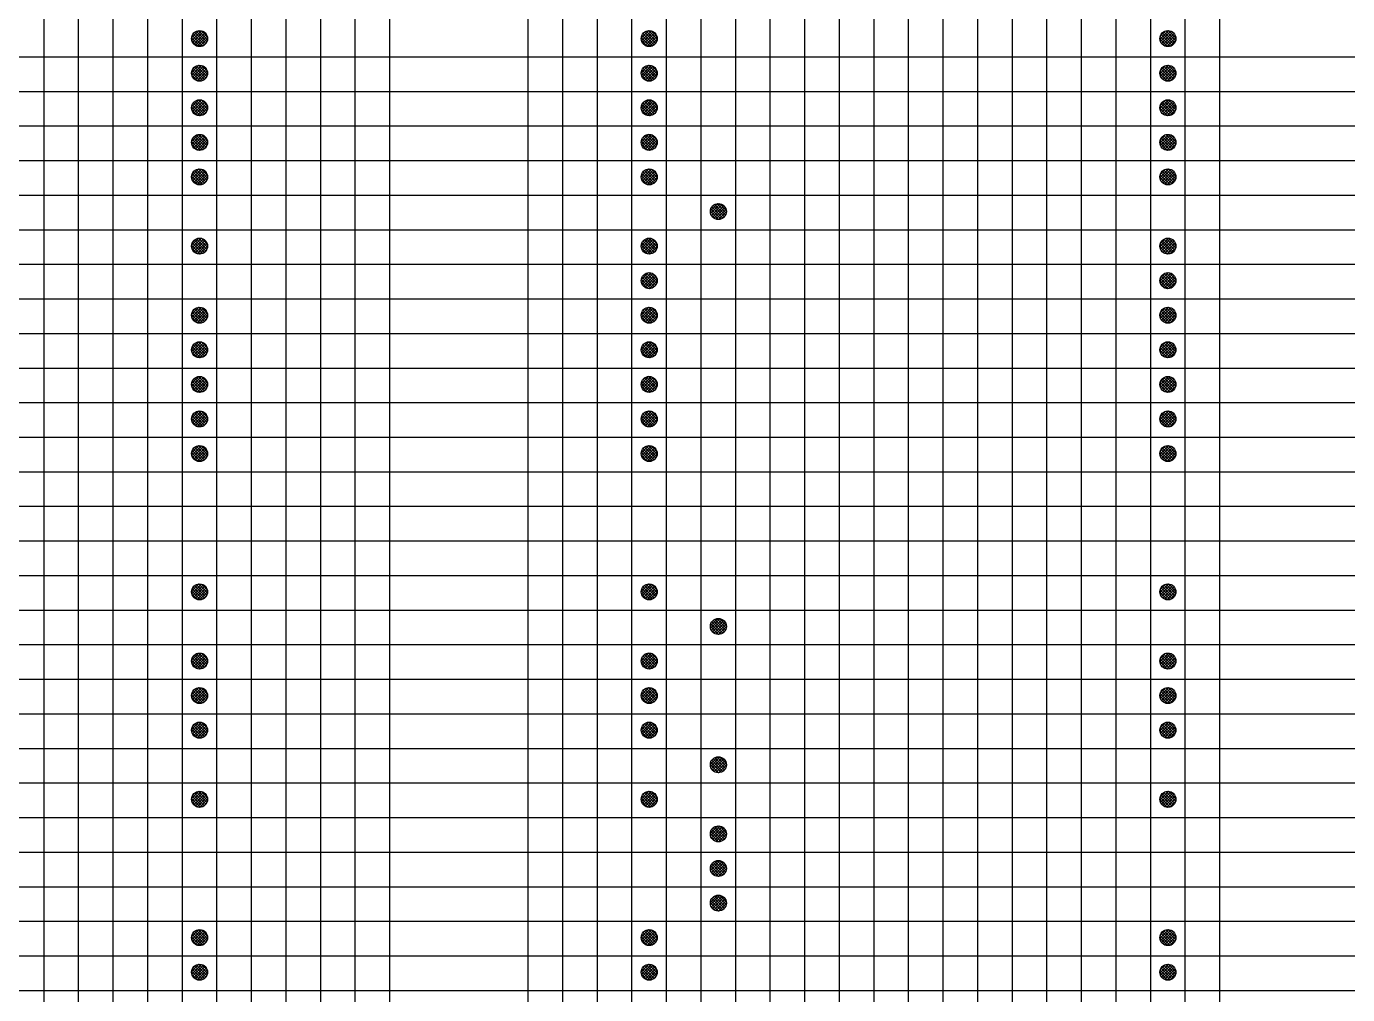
# Model space of a CAD drawing. Extents: x 290399 to 378179, y 5840 to 69216.
# Drawn here: x 312344 to 334119, y 21731 to 37691 of the extents above; entities that cross this region are included whole.
import ezdxf

# ---------------------------------------------------------------- set-up
doc = ezdxf.new("R2010")
doc.units = 0
doc.layers.get('0').update_dxf_attribs({"color": 4, "linetype": 'CONTINUOUS'})

msp = doc.modelspace()

# ---------------------------------------------------------------- linework, layer by layer
at = {"color": 2}
for p, q in [((318329, 66645), (318329, 5840)), ((320609, 66645), (320609, 5840)), ((332009, 66645), (332009, 5840)), ((315066, 37503), (315186, 37622)), ((315212, 37359), (315067, 37505)), ((315069, 37460), (315229, 37619)), ((315162, 37363), (315071, 37454)), ((315249, 37368), (315076, 37541)), ((315082, 37427), (315262, 37606)), ((315278, 37385), (315093, 37570)), ((315102, 37400), (315289, 37587)), ((315302, 37408), (315116, 37594)), ((315127, 37379), (315310, 37562)), ((315319, 37436), (315144, 37611)), ((315158, 37364), (315324, 37530)), ((315329, 37472), (315180, 37621)), ((315198, 37358), (315330, 37491)), ((315327, 37521), (315228, 37619)), ((322476, 37495), (322603, 37623)), ((322629, 37360), (322477, 37511)), ((322581, 37361), (322478, 37464)), ((322481, 37454), (322644, 37618)), ((322664, 37370), (322488, 37546)), ((322495, 37422), (322676, 37604)), ((322498, 37563), (322535, 37601)), ((322692, 37388), (322506, 37574)), ((322515, 37396), (322702, 37583)), ((322715, 37412), (322530, 37597)), ((322541, 37376), (322722, 37557)), ((322731, 37441), (322559, 37613)), ((322573, 37363), (322736, 37525)), ((322740, 37479), (322596, 37622)), ((322615, 37358), (322740, 37483)), ((322734, 37530), (322648, 37616)), ((331026, 37477), (331171, 37622)), ((331153, 37358), (331026, 37485)), ((331031, 37528), (331120, 37617)), ((331194, 37363), (331031, 37526)), ((331036, 37440), (331208, 37613)), ((331226, 37377), (331045, 37558)), ((331052, 37411), (331238, 37596)), ((331252, 37397), (331065, 37584)), ((331075, 37387), (331261, 37574)), ((331272, 37423), (331091, 37604)), ((331103, 37370), (331279, 37545)), ((331286, 37455), (331123, 37618)), ((331139, 37359), (331289, 37509)), ((331290, 37497), (331165, 37622)), ((331187, 37361), (331287, 37462)), ((331265, 37569), (331236, 37597)), ((315259, 37373), (315316, 37430)), ((322687, 37384), (322714, 37411)), ((331085, 37380), (331048, 37417)), ((315066, 36933), (315186, 37052)), ((315069, 36890), (315229, 37049)), ((315082, 36857), (315262, 37036)), ((315302, 36838), (315116, 37024)), ((315319, 36866), (315144, 37041)), ((315329, 36902), (315180, 37051)), ((315327, 36951), (315228, 37049)), ((322476, 36925), (322603, 37053)), ((322481, 36884), (322644, 37048)), ((322495, 36852), (322676, 37034)), ((322498, 36993), (322535, 37031)), ((322715, 36842), (322530, 37027)), ((322731, 36871), (322559, 37043)), ((322740, 36909), (322596, 37052)), ((322734, 36960), (322648, 37046)), ((331026, 36907), (331171, 37052)), ((331031, 36958), (331120, 37047)), ((331036, 36870), (331208, 37043)), ((331052, 36841), (331238, 37026)), ((331272, 36853), (331091, 37034)), ((331286, 36885), (331123, 37048)), ((331290, 36927), (331165, 37052)), ((331265, 36999), (331236, 37027)), ((315212, 36789), (315067, 36935)), ((315162, 36793), (315071, 36884)), ((315249, 36798), (315076, 36971)), ((315278, 36815), (315093, 37000)), ((315102, 36830), (315289, 37017)), ((315127, 36809), (315310, 36992)), ((315158, 36794), (315324, 36960)), ((315198, 36788), (315330, 36921)), ((315259, 36803), (315316, 36860)), ((322629, 36790), (322477, 36941)), ((322581, 36791), (322478, 36894)), ((322664, 36800), (322488, 36976)), ((322692, 36818), (322506, 37004)), ((322515, 36826), (322702, 37013)), ((322541, 36806), (322722, 36987)), ((322573, 36793), (322736, 36955)), ((322615, 36788), (322740, 36913)), ((322687, 36814), (322714, 36841)), ((331153, 36788), (331026, 36915)), ((331194, 36793), (331031, 36956)), ((331226, 36807), (331045, 36988)), ((331085, 36810), (331048, 36847)), ((331252, 36827), (331065, 37014)), ((331075, 36817), (331261, 37004)), ((331103, 36800), (331279, 36975)), ((331139, 36789), (331289, 36939)), ((331187, 36791), (331287, 36892)), ((315066, 36363), (315186, 36482)), ((315212, 36219), (315067, 36365)), ((315069, 36320), (315229, 36479)), ((315249, 36228), (315076, 36401)), ((315082, 36287), (315262, 36466)), ((315278, 36245), (315093, 36430)), ((315102, 36260), (315289, 36447)), ((315302, 36268), (315116, 36454)), ((315127, 36239), (315310, 36422)), ((315319, 36296), (315144, 36471)), ((315158, 36224), (315324, 36390)), ((315329, 36332), (315180, 36481)), ((315327, 36381), (315228, 36479)), ((322476, 36355), (322603, 36483)), ((322629, 36220), (322477, 36371)), ((322481, 36314), (322644, 36478)), ((322664, 36230), (322488, 36406)), ((322495, 36282), (322676, 36464)), ((322498, 36423), (322535, 36461)), ((322692, 36248), (322506, 36434)), ((322515, 36256), (322702, 36443)), ((322715, 36272), (322530, 36457)), ((322541, 36236), (322722, 36417)), ((322731, 36301), (322559, 36473)), ((322573, 36223), (322736, 36385)), ((322740, 36339), (322596, 36482)), ((322734, 36390), (322648, 36476)), ((331026, 36337), (331171, 36482)), ((331031, 36388), (331120, 36477)), ((331194, 36223), (331031, 36386)), ((331036, 36300), (331208, 36473)), ((331226, 36237), (331045, 36418)), ((331052, 36271), (331238, 36456)), ((331252, 36257), (331065, 36444)), ((331075, 36247), (331261, 36434)), ((331272, 36283), (331091, 36464)), ((331103, 36230), (331279, 36405)), ((331286, 36315), (331123, 36478)), ((331139, 36219), (331289, 36369)), ((331290, 36357), (331165, 36482)), ((331265, 36429), (331236, 36457)), ((315162, 36223), (315071, 36314)), ((315198, 36218), (315330, 36351)), ((315259, 36233), (315316, 36290)), ((322581, 36221), (322478, 36324)), ((322615, 36218), (322740, 36343)), ((322687, 36244), (322714, 36271)), ((331153, 36218), (331026, 36345)), ((331085, 36240), (331048, 36277)), ((331187, 36221), (331287, 36322)), ((315066, 35793), (315186, 35912)), ((315212, 35649), (315067, 35795)), ((315069, 35750), (315229, 35909)), ((315162, 35653), (315071, 35744)), ((315249, 35658), (315076, 35831)), ((315082, 35717), (315262, 35896)), ((315278, 35675), (315093, 35860)), ((315102, 35690), (315289, 35877)), ((315302, 35698), (315116, 35884)), ((315127, 35669), (315310, 35852)), ((315319, 35726), (315144, 35901)), ((315158, 35654), (315324, 35820)), ((315329, 35762), (315180, 35911)), ((315198, 35648), (315330, 35781)), ((315327, 35811), (315228, 35909)), ((315259, 35663), (315316, 35720)), ((322476, 35785), (322603, 35913)), ((322629, 35650), (322477, 35801)), ((322581, 35651), (322478, 35754)), ((322481, 35744), (322644, 35908)), ((322664, 35660), (322488, 35836)), ((322495, 35712), (322676, 35894)), ((322498, 35853), (322535, 35891)), ((322692, 35678), (322506, 35864)), ((322515, 35686), (322702, 35873)), ((322715, 35702), (322530, 35887)), ((322541, 35666), (322722, 35847)), ((322731, 35731), (322559, 35903)), ((322573, 35653), (322736, 35815)), ((322740, 35769), (322596, 35912)), ((322615, 35648), (322740, 35773)), ((322734, 35820), (322648, 35906)), ((331026, 35767), (331171, 35912)), ((331153, 35648), (331026, 35775)), ((331031, 35818), (331120, 35907)), ((331194, 35653), (331031, 35816)), ((331036, 35730), (331208, 35903)), ((331226, 35667), (331045, 35848)), ((331052, 35701), (331238, 35886)), ((331252, 35687), (331065, 35874)), ((331075, 35677), (331261, 35864)), ((331272, 35713), (331091, 35894)), ((331103, 35660), (331279, 35835)), ((331286, 35745), (331123, 35908)), ((331139, 35649), (331289, 35799)), ((331290, 35787), (331165, 35912)), ((331187, 35651), (331287, 35752)), ((331265, 35859), (331236, 35887)), ((322687, 35674), (322714, 35701)), ((331085, 35670), (331048, 35707)), ((315066, 35223), (315186, 35342)), ((315069, 35180), (315229, 35339)), ((315082, 35147), (315262, 35326)), ((315278, 35105), (315093, 35290)), ((315102, 35120), (315289, 35307)), ((315302, 35128), (315116, 35314)), ((315127, 35099), (315310, 35282)), ((315319, 35156), (315144, 35331)), ((315329, 35192), (315180, 35341)), ((315327, 35241), (315228, 35339)), ((322476, 35215), (322603, 35343)), ((322481, 35174), (322644, 35338)), ((322495, 35142), (322676, 35324)), ((322498, 35283), (322535, 35321)), ((322692, 35108), (322506, 35294)), ((322515, 35116), (322702, 35303)), ((322715, 35132), (322530, 35317)), ((322541, 35096), (322722, 35277)), ((322731, 35161), (322559, 35333)), ((322740, 35199), (322596, 35342)), ((322734, 35250), (322648, 35336)), ((331026, 35197), (331171, 35342)), ((331031, 35248), (331120, 35337)), ((331036, 35160), (331208, 35333)), ((331226, 35097), (331045, 35278)), ((331052, 35131), (331238, 35316)), ((331252, 35117), (331065, 35304)), ((331075, 35107), (331261, 35294)), ((331272, 35143), (331091, 35324)), ((331286, 35175), (331123, 35338)), ((331290, 35217), (331165, 35342)), ((331265, 35289), (331236, 35317)), ((315212, 35079), (315067, 35225)), ((315162, 35083), (315071, 35174)), ((315249, 35088), (315076, 35261)), ((315158, 35084), (315324, 35250)), ((315198, 35078), (315330, 35211)), ((315259, 35093), (315316, 35150)), ((322629, 35080), (322477, 35231)), ((322581, 35081), (322478, 35184)), ((322664, 35090), (322488, 35266)), ((322573, 35083), (322736, 35245)), ((322615, 35078), (322740, 35203)), ((322687, 35104), (322714, 35131)), ((331153, 35078), (331026, 35205)), ((331194, 35083), (331031, 35246)), ((331085, 35100), (331048, 35137)), ((331103, 35090), (331279, 35265)), ((331139, 35079), (331289, 35229)), ((331187, 35081), (331287, 35182)), ((323616, 34651), (323737, 34772)), ((323753, 34508), (323616, 34645)), ((323620, 34608), (323780, 34769)), ((323792, 34515), (323623, 34684)), ((323633, 34576), (323813, 34756)), ((323822, 34531), (323639, 34715)), ((323652, 34549), (323839, 34736)), ((323847, 34552), (323660, 34739)), ((323678, 34528), (323860, 34711)), ((323866, 34580), (323687, 34758)), ((323709, 34514), (323875, 34679)), ((323878, 34614), (323721, 34770)), ((323749, 34508), (323880, 34639)), ((323879, 34658), (323766, 34771)), ((323697, 34518), (323626, 34589)), ((323812, 34524), (323864, 34576)), ((315066, 34083), (315186, 34202)), ((315069, 34040), (315229, 34199)), ((315319, 34016), (315144, 34191)), ((315329, 34052), (315180, 34201)), ((315327, 34101), (315228, 34199)), ((322476, 34075), (322603, 34203)), ((322481, 34034), (322644, 34198)), ((322731, 34021), (322559, 34193)), ((322740, 34059), (322596, 34202)), ((322734, 34110), (322648, 34196)), ((331026, 34057), (331171, 34202)), ((331031, 34108), (331120, 34197)), ((331036, 34020), (331208, 34193)), ((331286, 34035), (331123, 34198)), ((331290, 34077), (331165, 34202)), ((315212, 33939), (315067, 34085)), ((315162, 33943), (315071, 34034)), ((315249, 33948), (315076, 34121)), ((315082, 34007), (315262, 34186)), ((315278, 33965), (315093, 34150)), ((315102, 33980), (315289, 34167)), ((315302, 33988), (315116, 34174)), ((315127, 33959), (315310, 34142)), ((315158, 33944), (315324, 34110)), ((315198, 33938), (315330, 34071)), ((315259, 33953), (315316, 34010)), ((322629, 33940), (322477, 34091)), ((322581, 33941), (322478, 34044)), ((322664, 33950), (322488, 34126)), ((322495, 34002), (322676, 34184)), ((322498, 34143), (322535, 34181)), ((322692, 33968), (322506, 34154)), ((322515, 33976), (322702, 34163)), ((322715, 33992), (322530, 34177)), ((322541, 33956), (322722, 34137)), ((322573, 33943), (322736, 34105)), ((322615, 33938), (322740, 34063)), ((322687, 33964), (322714, 33991)), ((331153, 33938), (331026, 34065)), ((331194, 33943), (331031, 34106)), ((331226, 33957), (331045, 34138)), ((331085, 33960), (331048, 33997)), ((331052, 33991), (331238, 34176)), ((331252, 33977), (331065, 34164)), ((331075, 33967), (331261, 34154)), ((331272, 34003), (331091, 34184)), ((331103, 33950), (331279, 34125)), ((331139, 33939), (331289, 34089)), ((331187, 33941), (331287, 34042)), ((331265, 34149), (331236, 34177)), ((322476, 33511), (322597, 33632)), ((322480, 33468), (322640, 33629)), ((322668, 33382), (322490, 33560)), ((322493, 33436), (322673, 33616)), ((322695, 33401), (322508, 33587)), ((322512, 33409), (322699, 33596)), ((322717, 33425), (322533, 33609)), ((322538, 33388), (322720, 33571)), ((322733, 33455), (322563, 33625)), ((322569, 33374), (322735, 33539)), ((322740, 33494), (322602, 33633)), ((322731, 33549), (322657, 33623)), ((331026, 33492), (331166, 33632)), ((331198, 33374), (331032, 33540)), ((331034, 33454), (331204, 33624)), ((331034, 33546), (331112, 33624)), ((331230, 33389), (331047, 33572)), ((331050, 33424), (331234, 33608)), ((331255, 33410), (331068, 33597)), ((331072, 33400), (331259, 33586)), ((331274, 33437), (331094, 33616)), ((331100, 33382), (331277, 33559)), ((331287, 33470), (331128, 33629)), ((331290, 33513), (331171, 33632)), ((322588, 33369), (322477, 33480)), ((322633, 33370), (322478, 33526)), ((322609, 33368), (322740, 33499)), ((331158, 33368), (331026, 33501)), ((331098, 33382), (331040, 33440)), ((331134, 33370), (331288, 33524)), ((331180, 33370), (331289, 33478)), ((315066, 32943), (315186, 33062)), ((315212, 32799), (315067, 32945)), ((315069, 32900), (315229, 33059)), ((315162, 32803), (315071, 32894)), ((315249, 32808), (315076, 32981)), ((315082, 32867), (315262, 33046)), ((315278, 32825), (315093, 33010)), ((315102, 32840), (315289, 33027)), ((315302, 32848), (315116, 33034)), ((315127, 32819), (315310, 33002)), ((315319, 32876), (315144, 33051)), ((315158, 32804), (315324, 32970)), ((315329, 32912), (315180, 33061)), ((315198, 32798), (315330, 32931)), ((315327, 32961), (315228, 33059)), ((322476, 32935), (322603, 33063)), ((322629, 32800), (322477, 32951)), ((322581, 32801), (322478, 32904)), ((322481, 32894), (322644, 33058)), ((322664, 32810), (322488, 32986)), ((322495, 32862), (322676, 33044)), ((322498, 33003), (322535, 33041)), ((322692, 32828), (322506, 33014)), ((322515, 32836), (322702, 33023)), ((322715, 32852), (322530, 33037)), ((322541, 32816), (322722, 32997)), ((322731, 32881), (322559, 33053)), ((322573, 32803), (322736, 32965)), ((322740, 32919), (322596, 33062)), ((322615, 32798), (322740, 32923)), ((322734, 32970), (322648, 33056)), ((331026, 32917), (331171, 33062)), ((331153, 32798), (331026, 32925)), ((331031, 32968), (331120, 33057)), ((331194, 32803), (331031, 32966)), ((331036, 32880), (331208, 33053)), ((331226, 32817), (331045, 32998)), ((331052, 32851), (331238, 33036)), ((331252, 32837), (331065, 33024)), ((331075, 32827), (331261, 33014)), ((331272, 32863), (331091, 33044)), ((331103, 32810), (331279, 32985)), ((331286, 32895), (331123, 33058)), ((331139, 32799), (331289, 32949)), ((331290, 32937), (331165, 33062)), ((331187, 32801), (331287, 32902)), ((331265, 33009), (331236, 33037)), ((315259, 32813), (315316, 32870)), ((322687, 32824), (322714, 32851)), ((331085, 32820), (331048, 32857)), ((315066, 32373), (315186, 32492)), ((315069, 32330), (315229, 32489)), ((315082, 32297), (315262, 32476)), ((315102, 32270), (315289, 32457)), ((315302, 32278), (315116, 32464)), ((315319, 32306), (315144, 32481)), ((315329, 32342), (315180, 32491)), ((315327, 32391), (315228, 32489)), ((322476, 32365), (322603, 32493)), ((322481, 32324), (322644, 32488)), ((322495, 32292), (322676, 32474)), ((322498, 32433), (322535, 32471)), ((322515, 32266), (322702, 32453)), ((322715, 32282), (322530, 32467)), ((322731, 32311), (322559, 32483)), ((322740, 32349), (322596, 32492)), ((322734, 32400), (322648, 32486)), ((331026, 32347), (331171, 32492)), ((331031, 32398), (331120, 32487)), ((331036, 32310), (331208, 32483)), ((331052, 32281), (331238, 32466)), ((331252, 32267), (331065, 32454)), ((331272, 32293), (331091, 32474)), ((331286, 32325), (331123, 32488)), ((331290, 32367), (331165, 32492)), ((331265, 32439), (331236, 32467)), ((315212, 32229), (315067, 32375)), ((315162, 32233), (315071, 32324)), ((315249, 32238), (315076, 32411)), ((315278, 32255), (315093, 32440)), ((315127, 32249), (315310, 32432)), ((315158, 32234), (315324, 32400)), ((315198, 32228), (315330, 32361)), ((315259, 32243), (315316, 32300)), ((322629, 32230), (322477, 32381)), ((322581, 32231), (322478, 32334)), ((322664, 32240), (322488, 32416)), ((322692, 32258), (322506, 32444)), ((322541, 32246), (322722, 32427)), ((322573, 32233), (322736, 32395)), ((322615, 32228), (322740, 32353)), ((322687, 32254), (322714, 32281)), ((331153, 32228), (331026, 32355)), ((331194, 32233), (331031, 32396)), ((331226, 32247), (331045, 32428)), ((331085, 32250), (331048, 32287)), ((331075, 32257), (331261, 32444)), ((331103, 32240), (331279, 32415)), ((331139, 32229), (331289, 32379)), ((331187, 32231), (331287, 32332)), ((315066, 31803), (315186, 31922)), ((315212, 31659), (315067, 31805)), ((315069, 31760), (315229, 31919)), ((315249, 31668), (315076, 31841)), ((315082, 31727), (315262, 31906)), ((315278, 31685), (315093, 31870)), ((315102, 31700), (315289, 31887)), ((315302, 31708), (315116, 31894)), ((315127, 31679), (315310, 31862)), ((315319, 31736), (315144, 31911)), ((315158, 31664), (315324, 31830)), ((315329, 31772), (315180, 31921)), ((315327, 31821), (315228, 31919)), ((322476, 31795), (322603, 31923)), ((322629, 31660), (322477, 31811)), ((322481, 31754), (322644, 31918)), ((322664, 31670), (322488, 31846)), ((322495, 31722), (322676, 31904)), ((322498, 31863), (322535, 31901)), ((322692, 31688), (322506, 31874)), ((322515, 31696), (322702, 31883)), ((322715, 31712), (322530, 31897)), ((322541, 31676), (322722, 31857)), ((322731, 31741), (322559, 31913)), ((322573, 31663), (322736, 31825)), ((322740, 31779), (322596, 31922)), ((322734, 31830), (322648, 31916)), ((331026, 31777), (331171, 31922)), ((331031, 31828), (331120, 31917)), ((331194, 31663), (331031, 31826)), ((331036, 31740), (331208, 31913)), ((331226, 31677), (331045, 31858)), ((331052, 31711), (331238, 31896)), ((331252, 31697), (331065, 31884)), ((331075, 31687), (331261, 31874)), ((331272, 31723), (331091, 31904)), ((331103, 31670), (331279, 31845)), ((331286, 31755), (331123, 31918)), ((331139, 31659), (331289, 31809)), ((331290, 31797), (331165, 31922)), ((331265, 31869), (331236, 31897)), ((315162, 31663), (315071, 31754)), ((315198, 31658), (315330, 31791)), ((315259, 31673), (315316, 31730)), ((322581, 31661), (322478, 31764)), ((322615, 31658), (322740, 31783)), ((322687, 31684), (322714, 31711)), ((331153, 31658), (331026, 31785)), ((331085, 31680), (331048, 31717)), ((331187, 31661), (331287, 31762)), ((315066, 31233), (315186, 31352)), ((315212, 31089), (315067, 31235)), ((315069, 31190), (315229, 31349)), ((315162, 31093), (315071, 31184)), ((315249, 31098), (315076, 31271)), ((315082, 31157), (315262, 31336)), ((315278, 31115), (315093, 31300)), ((315102, 31130), (315289, 31317)), ((315302, 31138), (315116, 31324)), ((315127, 31109), (315310, 31292)), ((315319, 31166), (315144, 31341)), ((315158, 31094), (315324, 31260)), ((315329, 31202), (315180, 31351)), ((315198, 31088), (315330, 31221)), ((315327, 31251), (315228, 31349)), ((315259, 31103), (315316, 31160)), ((322476, 31225), (322603, 31353)), ((322629, 31090), (322477, 31241)), ((322581, 31091), (322478, 31194)), ((322481, 31184), (322644, 31348)), ((322664, 31100), (322488, 31276)), ((322495, 31152), (322676, 31334)), ((322498, 31293), (322535, 31331)), ((322692, 31118), (322506, 31304)), ((322515, 31126), (322702, 31313)), ((322715, 31142), (322530, 31327)), ((322541, 31106), (322722, 31287)), ((322731, 31171), (322559, 31343)), ((322573, 31093), (322736, 31255)), ((322740, 31209), (322596, 31352)), ((322615, 31088), (322740, 31213)), ((322734, 31260), (322648, 31346)), ((322687, 31114), (322714, 31141)), ((331026, 31207), (331171, 31352)), ((331153, 31088), (331026, 31215)), ((331031, 31258), (331120, 31347)), ((331194, 31093), (331031, 31256)), ((331036, 31170), (331208, 31343)), ((331226, 31107), (331045, 31288)), ((331085, 31110), (331048, 31147)), ((331052, 31141), (331238, 31326)), ((331252, 31127), (331065, 31314)), ((331075, 31117), (331261, 31304)), ((331272, 31153), (331091, 31334)), ((331103, 31100), (331279, 31275)), ((331286, 31185), (331123, 31348)), ((331139, 31089), (331289, 31239)), ((331290, 31227), (331165, 31352)), ((331187, 31091), (331287, 31192)), ((331265, 31299), (331236, 31327)), ((315066, 30663), (315186, 30782)), ((315069, 30620), (315229, 30779)), ((315082, 30587), (315262, 30766)), ((315278, 30545), (315093, 30730)), ((315102, 30560), (315289, 30747)), ((315302, 30568), (315116, 30754)), ((315127, 30539), (315310, 30722)), ((315319, 30596), (315144, 30771)), ((315329, 30632), (315180, 30781)), ((315327, 30681), (315228, 30779)), ((322476, 30655), (322603, 30783)), ((322481, 30614), (322644, 30778)), ((322664, 30530), (322488, 30706)), ((322495, 30582), (322676, 30764)), ((322498, 30723), (322535, 30761)), ((322692, 30548), (322506, 30734)), ((322515, 30556), (322702, 30743)), ((322715, 30572), (322530, 30757)), ((322541, 30536), (322722, 30717)), ((322731, 30601), (322559, 30773)), ((322740, 30639), (322596, 30782)), ((322734, 30690), (322648, 30776)), ((331026, 30637), (331171, 30782)), ((331031, 30688), (331120, 30777)), ((331036, 30600), (331208, 30773)), ((331226, 30537), (331045, 30718)), ((331052, 30571), (331238, 30756)), ((331252, 30557), (331065, 30744)), ((331075, 30547), (331261, 30734)), ((331272, 30583), (331091, 30764)), ((331103, 30530), (331279, 30705)), ((331286, 30615), (331123, 30778)), ((331290, 30657), (331165, 30782)), ((331265, 30729), (331236, 30757)), ((315212, 30519), (315067, 30665)), ((315162, 30523), (315071, 30614)), ((315249, 30528), (315076, 30701)), ((315158, 30524), (315324, 30690)), ((315198, 30518), (315330, 30651)), ((315259, 30533), (315316, 30590)), ((322629, 30520), (322477, 30671)), ((322581, 30521), (322478, 30624)), ((322573, 30523), (322736, 30685)), ((322615, 30518), (322740, 30643)), ((322687, 30544), (322714, 30571)), ((331153, 30518), (331026, 30645)), ((331194, 30523), (331031, 30686)), ((331085, 30540), (331048, 30577)), ((331139, 30519), (331289, 30669)), ((331187, 30521), (331287, 30622)), ((315066, 28383), (315186, 28502)), ((315212, 28239), (315067, 28385)), ((315069, 28340), (315229, 28499)), ((315162, 28243), (315071, 28334)), ((315249, 28248), (315076, 28421)), ((315082, 28307), (315262, 28486)), ((315278, 28265), (315093, 28450)), ((315102, 28280), (315289, 28467)), ((315302, 28288), (315116, 28474)), ((315127, 28259), (315310, 28442)), ((315319, 28316), (315144, 28491)), ((315158, 28244), (315324, 28410)), ((315329, 28352), (315180, 28501)), ((315198, 28238), (315330, 28371)), ((315327, 28401), (315228, 28499)), ((315259, 28253), (315316, 28310)), ((322476, 28375), (322603, 28503)), ((322629, 28240), (322477, 28391)), ((322581, 28241), (322478, 28344)), ((322481, 28334), (322644, 28498)), ((322664, 28250), (322488, 28426)), ((322495, 28302), (322676, 28484)), ((322498, 28443), (322535, 28481)), ((322692, 28268), (322506, 28454)), ((322515, 28276), (322702, 28463)), ((322715, 28292), (322530, 28477)), ((322541, 28256), (322722, 28437)), ((322731, 28321), (322559, 28493)), ((322573, 28243), (322736, 28405)), ((322740, 28359), (322596, 28502)), ((322615, 28238), (322740, 28363)), ((322734, 28410), (322648, 28496)), ((331026, 28357), (331171, 28502)), ((331153, 28238), (331026, 28365)), ((331031, 28408), (331120, 28497)), ((331194, 28243), (331031, 28406)), ((331036, 28320), (331208, 28493)), ((331226, 28257), (331045, 28438)), ((331052, 28291), (331238, 28476)), ((331252, 28277), (331065, 28464)), ((331075, 28267), (331261, 28454)), ((331272, 28303), (331091, 28484)), ((331103, 28250), (331279, 28425)), ((331286, 28335), (331123, 28498)), ((331139, 28239), (331289, 28389)), ((331290, 28377), (331165, 28502)), ((331187, 28241), (331287, 28342)), ((331265, 28449), (331236, 28477)), ((322687, 28264), (322714, 28291)), ((331085, 28260), (331048, 28297)), ((323616, 27811), (323737, 27932)), ((323620, 27768), (323780, 27929)), ((323633, 27736), (323813, 27916)), ((323822, 27691), (323639, 27875)), ((323652, 27709), (323839, 27896)), ((323847, 27712), (323660, 27899)), ((323866, 27740), (323687, 27918)), ((323878, 27774), (323721, 27930)), ((323879, 27818), (323766, 27931)), ((323753, 27668), (323616, 27805)), ((323792, 27675), (323623, 27844)), ((323697, 27678), (323626, 27749)), ((323678, 27688), (323860, 27871)), ((323709, 27674), (323875, 27839)), ((323749, 27668), (323880, 27799)), ((323812, 27684), (323864, 27736)), ((315066, 27243), (315186, 27362)), ((315212, 27099), (315067, 27245)), ((315069, 27200), (315229, 27359)), ((315249, 27108), (315076, 27281)), ((315082, 27167), (315262, 27346)), ((315278, 27125), (315093, 27310)), ((315102, 27140), (315289, 27327)), ((315302, 27148), (315116, 27334)), ((315127, 27119), (315310, 27302)), ((315319, 27176), (315144, 27351)), ((315158, 27104), (315324, 27270)), ((315329, 27212), (315180, 27361)), ((315198, 27098), (315330, 27231)), ((315327, 27261), (315228, 27359)), ((322476, 27235), (322603, 27363)), ((322629, 27100), (322477, 27251)), ((322481, 27194), (322644, 27358)), ((322664, 27110), (322488, 27286)), ((322495, 27162), (322676, 27344)), ((322498, 27303), (322535, 27341)), ((322692, 27128), (322506, 27314)), ((322515, 27136), (322702, 27323)), ((322715, 27152), (322530, 27337)), ((322541, 27116), (322722, 27297)), ((322731, 27181), (322559, 27353)), ((322573, 27103), (322736, 27265)), ((322740, 27219), (322596, 27362)), ((322615, 27098), (322740, 27223)), ((322734, 27270), (322648, 27356)), ((331026, 27217), (331171, 27362)), ((331153, 27098), (331026, 27225)), ((331031, 27268), (331120, 27357)), ((331194, 27103), (331031, 27266)), ((331036, 27180), (331208, 27353)), ((331226, 27117), (331045, 27298)), ((331052, 27151), (331238, 27336)), ((331252, 27137), (331065, 27324)), ((331075, 27127), (331261, 27314)), ((331272, 27163), (331091, 27344)), ((331103, 27110), (331279, 27285)), ((331286, 27195), (331123, 27358)), ((331139, 27099), (331289, 27249)), ((331290, 27237), (331165, 27362)), ((331265, 27309), (331236, 27337)), ((315162, 27103), (315071, 27194)), ((315259, 27113), (315316, 27170)), ((322581, 27101), (322478, 27204)), ((322687, 27124), (322714, 27151)), ((331085, 27120), (331048, 27157)), ((331187, 27101), (331287, 27202)), ((315066, 26673), (315186, 26792)), ((315069, 26630), (315229, 26789)), ((315329, 26642), (315180, 26791)), ((315327, 26691), (315228, 26789)), ((322476, 26665), (322603, 26793)), ((322481, 26624), (322644, 26788)), ((322731, 26611), (322559, 26783)), ((322740, 26649), (322596, 26792)), ((322734, 26700), (322648, 26786)), ((331026, 26647), (331171, 26792)), ((331031, 26698), (331120, 26787)), ((331286, 26625), (331123, 26788)), ((331290, 26667), (331165, 26792)), ((315212, 26529), (315067, 26675)), ((315162, 26533), (315071, 26624)), ((315249, 26538), (315076, 26711)), ((315082, 26597), (315262, 26776)), ((315278, 26555), (315093, 26740)), ((315102, 26570), (315289, 26757)), ((315302, 26578), (315116, 26764)), ((315127, 26549), (315310, 26732)), ((315319, 26606), (315144, 26781)), ((315158, 26534), (315324, 26700)), ((315198, 26528), (315330, 26661)), ((315259, 26543), (315316, 26600)), ((322629, 26530), (322477, 26681)), ((322581, 26531), (322478, 26634)), ((322664, 26540), (322488, 26716)), ((322495, 26592), (322676, 26774)), ((322498, 26733), (322535, 26771)), ((322692, 26558), (322506, 26744)), ((322515, 26566), (322702, 26753)), ((322715, 26582), (322530, 26767)), ((322541, 26546), (322722, 26727)), ((322573, 26533), (322736, 26695)), ((322615, 26528), (322740, 26653)), ((322687, 26554), (322714, 26581)), ((331153, 26528), (331026, 26655)), ((331194, 26533), (331031, 26696)), ((331036, 26610), (331208, 26783)), ((331226, 26547), (331045, 26728)), ((331085, 26550), (331048, 26587)), ((331052, 26581), (331238, 26766)), ((331252, 26567), (331065, 26754)), ((331075, 26557), (331261, 26744)), ((331272, 26593), (331091, 26774)), ((331103, 26540), (331279, 26715)), ((331139, 26529), (331289, 26679)), ((331187, 26531), (331287, 26632)), ((331265, 26739), (331236, 26767)), ((315066, 26103), (315186, 26222)), ((315069, 26060), (315229, 26219)), ((315249, 25968), (315076, 26141)), ((315082, 26027), (315262, 26206)), ((315278, 25985), (315093, 26170)), ((315102, 26000), (315289, 26187)), ((315302, 26008), (315116, 26194)), ((315127, 25979), (315310, 26162)), ((315319, 26036), (315144, 26211)), ((315158, 25964), (315324, 26130)), ((315329, 26072), (315180, 26221)), ((315327, 26121), (315228, 26219)), ((322476, 26095), (322603, 26223)), ((322481, 26054), (322644, 26218)), ((322664, 25970), (322488, 26146)), ((322495, 26022), (322676, 26204)), ((322498, 26163), (322535, 26201)), ((322692, 25988), (322506, 26174)), ((322515, 25996), (322702, 26183)), ((322715, 26012), (322530, 26197)), ((322541, 25976), (322722, 26157)), ((322731, 26041), (322559, 26213)), ((322740, 26079), (322596, 26222)), ((322734, 26130), (322648, 26216)), ((331026, 26077), (331171, 26222)), ((331031, 26128), (331120, 26217)), ((331036, 26040), (331208, 26213)), ((331226, 25977), (331045, 26158)), ((331052, 26011), (331238, 26196)), ((331252, 25997), (331065, 26184)), ((331075, 25987), (331261, 26174)), ((331272, 26023), (331091, 26204)), ((331103, 25970), (331279, 26145)), ((331286, 26055), (331123, 26218)), ((331290, 26097), (331165, 26222)), ((331265, 26169), (331236, 26197)), ((315212, 25959), (315067, 26105)), ((315162, 25963), (315071, 26054)), ((315198, 25958), (315330, 26091)), ((315259, 25973), (315316, 26030)), ((322629, 25960), (322477, 26111)), ((322581, 25961), (322478, 26064)), ((322573, 25963), (322736, 26125)), ((322615, 25958), (322740, 26083)), ((322687, 25984), (322714, 26011)), ((331153, 25958), (331026, 26085)), ((331194, 25963), (331031, 26126)), ((331085, 25980), (331048, 26017)), ((331139, 25959), (331289, 26109)), ((331187, 25961), (331287, 26062)), ((323616, 25531), (323737, 25652)), ((323753, 25388), (323616, 25525)), ((323620, 25488), (323780, 25649)), ((323792, 25395), (323623, 25564)), ((323633, 25456), (323813, 25636)), ((323822, 25411), (323639, 25595)), ((323652, 25429), (323839, 25616)), ((323847, 25432), (323660, 25619)), ((323678, 25408), (323860, 25591)), ((323866, 25460), (323687, 25638)), ((323709, 25394), (323875, 25559)), ((323878, 25494), (323721, 25650)), ((323749, 25388), (323880, 25519)), ((323879, 25538), (323766, 25651)), ((323697, 25398), (323626, 25469)), ((323812, 25404), (323864, 25456)), ((315066, 24963), (315186, 25082)), ((315069, 24920), (315229, 25079)), ((315082, 24887), (315262, 25066)), ((315102, 24860), (315289, 25047)), ((315302, 24868), (315116, 25054)), ((315319, 24896), (315144, 25071)), ((315329, 24932), (315180, 25081)), ((315327, 24981), (315228, 25079)), ((322476, 24955), (322603, 25083)), ((322481, 24914), (322644, 25078)), ((322495, 24882), (322676, 25064)), ((322498, 25023), (322535, 25061)), ((322515, 24856), (322702, 25043)), ((322715, 24872), (322530, 25057)), ((322731, 24901), (322559, 25073)), ((322740, 24939), (322596, 25082)), ((322734, 24990), (322648, 25076)), ((331026, 24937), (331171, 25082)), ((331031, 24988), (331120, 25077)), ((331036, 24900), (331208, 25073)), ((331052, 24871), (331238, 25056)), ((331252, 24857), (331065, 25044)), ((331272, 24883), (331091, 25064)), ((331286, 24915), (331123, 25078)), ((331290, 24957), (331165, 25082)), ((331265, 25029), (331236, 25057)), ((315212, 24819), (315067, 24965)), ((315162, 24823), (315071, 24914)), ((315249, 24828), (315076, 25001)), ((315278, 24845), (315093, 25030)), ((315127, 24839), (315310, 25022)), ((315158, 24824), (315324, 24990)), ((315198, 24818), (315330, 24951)), ((315259, 24833), (315316, 24890)), ((322629, 24820), (322477, 24971)), ((322581, 24821), (322478, 24924)), ((322664, 24830), (322488, 25006)), ((322692, 24848), (322506, 25034)), ((322541, 24836), (322722, 25017)), ((322573, 24823), (322736, 24985)), ((322615, 24818), (322740, 24943)), ((322687, 24844), (322714, 24871)), ((331153, 24818), (331026, 24945)), ((331194, 24823), (331031, 24986)), ((331226, 24837), (331045, 25018)), ((331085, 24840), (331048, 24877)), ((331075, 24847), (331261, 25034)), ((331103, 24830), (331279, 25005)), ((331139, 24819), (331289, 24969)), ((331187, 24821), (331287, 24922)), ((323616, 24391), (323737, 24512)), ((323620, 24348), (323780, 24509)), ((323792, 24255), (323623, 24424)), ((323633, 24316), (323813, 24496)), ((323822, 24271), (323639, 24455)), ((323652, 24289), (323839, 24476)), ((323847, 24292), (323660, 24479)), ((323678, 24268), (323860, 24451)), ((323866, 24320), (323687, 24498)), ((323709, 24254), (323875, 24419)), ((323878, 24354), (323721, 24510)), ((323879, 24398), (323766, 24511)), ((323753, 24248), (323616, 24385)), ((323697, 24258), (323626, 24329)), ((323749, 24248), (323880, 24379)), ((323812, 24264), (323864, 24316)), ((323616, 23821), (323737, 23942)), ((323753, 23678), (323616, 23815)), ((323620, 23778), (323780, 23939)), ((323792, 23685), (323623, 23854)), ((323697, 23688), (323626, 23759)), ((323633, 23746), (323813, 23926)), ((323822, 23701), (323639, 23885)), ((323652, 23719), (323839, 23906)), ((323847, 23722), (323660, 23909)), ((323678, 23698), (323860, 23881)), ((323866, 23750), (323687, 23928)), ((323709, 23684), (323875, 23849)), ((323878, 23784), (323721, 23940)), ((323749, 23678), (323880, 23809)), ((323879, 23828), (323766, 23941)), ((323812, 23694), (323864, 23746)), ((323616, 23251), (323737, 23372)), ((323620, 23208), (323780, 23369)), ((323633, 23176), (323813, 23356)), ((323822, 23131), (323639, 23315)), ((323652, 23149), (323839, 23336)), ((323847, 23152), (323660, 23339)), ((323678, 23128), (323860, 23311)), ((323866, 23180), (323687, 23358)), ((323878, 23214), (323721, 23370)), ((323879, 23258), (323766, 23371)), ((323753, 23108), (323616, 23245)), ((323792, 23115), (323623, 23284)), ((323697, 23118), (323626, 23189)), ((323709, 23114), (323875, 23279)), ((323749, 23108), (323880, 23239)), ((323812, 23124), (323864, 23176)), ((315066, 22683), (315186, 22802)), ((315212, 22539), (315067, 22685)), ((315069, 22640), (315229, 22799)), ((315249, 22548), (315076, 22721)), ((315082, 22607), (315262, 22786)), ((315278, 22565), (315093, 22750)), ((315102, 22580), (315289, 22767)), ((315302, 22588), (315116, 22774)), ((315127, 22559), (315310, 22742)), ((315319, 22616), (315144, 22791)), ((315158, 22544), (315324, 22710)), ((315329, 22652), (315180, 22801)), ((315198, 22538), (315330, 22671)), ((315327, 22701), (315228, 22799)), ((322476, 22675), (322603, 22803)), ((322629, 22540), (322477, 22691)), ((322481, 22634), (322644, 22798)), ((322664, 22550), (322488, 22726)), ((322495, 22602), (322676, 22784)), ((322498, 22743), (322535, 22781)), ((322692, 22568), (322506, 22754)), ((322515, 22576), (322702, 22763)), ((322715, 22592), (322530, 22777)), ((322541, 22556), (322722, 22737)), ((322731, 22621), (322559, 22793)), ((322573, 22543), (322736, 22705)), ((322740, 22659), (322596, 22802)), ((322615, 22538), (322740, 22663)), ((322734, 22710), (322648, 22796)), ((331026, 22657), (331171, 22802)), ((331153, 22538), (331026, 22665)), ((331031, 22708), (331120, 22797)), ((331194, 22543), (331031, 22706)), ((331036, 22620), (331208, 22793)), ((331226, 22557), (331045, 22738)), ((331052, 22591), (331238, 22776)), ((331252, 22577), (331065, 22764)), ((331075, 22567), (331261, 22754)), ((331272, 22603), (331091, 22784)), ((331103, 22550), (331279, 22725)), ((331286, 22635), (331123, 22798)), ((331139, 22539), (331289, 22689)), ((331290, 22677), (331165, 22802)), ((331265, 22749), (331236, 22777)), ((315162, 22543), (315071, 22634)), ((315259, 22553), (315316, 22610)), ((322581, 22541), (322478, 22644)), ((322687, 22564), (322714, 22591)), ((331085, 22560), (331048, 22597)), ((331187, 22541), (331287, 22642)), ((315066, 22113), (315186, 22232)), ((315069, 22070), (315229, 22229)), ((315082, 22037), (315262, 22216)), ((315319, 22046), (315144, 22221)), ((315329, 22082), (315180, 22231)), ((315327, 22131), (315228, 22229)), ((322476, 22105), (322603, 22233)), ((322481, 22064), (322644, 22228)), ((322495, 22032), (322676, 22214)), ((322498, 22173), (322535, 22211)), ((322731, 22051), (322559, 22223)), ((322740, 22089), (322596, 22232)), ((322734, 22140), (322648, 22226)), ((331026, 22087), (331171, 22232)), ((331031, 22138), (331120, 22227)), ((331036, 22050), (331208, 22223)), ((331272, 22033), (331091, 22214)), ((331286, 22065), (331123, 22228)), ((331290, 22107), (331165, 22232)), ((315212, 21969), (315067, 22115)), ((315162, 21973), (315071, 22064)), ((315249, 21978), (315076, 22151)), ((315278, 21995), (315093, 22180)), ((315102, 22010), (315289, 22197)), ((315302, 22018), (315116, 22204)), ((315127, 21989), (315310, 22172)), ((315158, 21974), (315324, 22140)), ((315198, 21968), (315330, 22101)), ((315259, 21983), (315316, 22040)), ((322629, 21970), (322477, 22121)), ((322581, 21971), (322478, 22074)), ((322664, 21980), (322488, 22156)), ((322692, 21998), (322506, 22184)), ((322515, 22006), (322702, 22193)), ((322715, 22022), (322530, 22207)), ((322541, 21986), (322722, 22167)), ((322573, 21973), (322736, 22135)), ((322615, 21968), (322740, 22093)), ((322687, 21994), (322714, 22021)), ((331153, 21968), (331026, 22095)), ((331194, 21973), (331031, 22136)), ((331226, 21987), (331045, 22168)), ((331085, 21990), (331048, 22027)), ((331052, 22021), (331238, 22206)), ((331252, 22007), (331065, 22194)), ((331075, 21997), (331261, 22184)), ((331103, 21980), (331279, 22155)), ((331139, 21969), (331289, 22119)), ((331187, 21971), (331287, 22072)), ((331265, 22179), (331236, 22207))]:
    msp.add_line(p, q, dxfattribs=at)
at = {"color": 5}
for p, q in [((312629, 64935), (312629, 5840)), ((313199, 64935), (313199, 5840)), ((313769, 64935), (313769, 5840)), ((314339, 64935), (314339, 5840)), ((314909, 64935), (314909, 5840)), ((315479, 64935), (315479, 5840)), ((316049, 64935), (316049, 5840)), ((316619, 64935), (316619, 5840)), ((317189, 64935), (317189, 5840)), ((317759, 64935), (317759, 5840)), ((321179, 64935), (321179, 5840)), ((321749, 64935), (321749, 5840)), ((322319, 64935), (322319, 5840)), ((322889, 64935), (322889, 5840)), ((323459, 64935), (323459, 5840)), ((324029, 64935), (324029, 5840)), ((324599, 64935), (324599, 5840)), ((325169, 64935), (325169, 5840)), ((325739, 64935), (325739, 5840)), ((326309, 64935), (326309, 5840)), ((326879, 64935), (326879, 5840)), ((327449, 64935), (327449, 5840)), ((328019, 64935), (328019, 5840)), ((328589, 64935), (328589, 5840)), ((329159, 64935), (329159, 5840)), ((329729, 64935), (329729, 5840)), ((330299, 64935), (330299, 5840)), ((330869, 64935), (330869, 5840)), ((331439, 64935), (331439, 5840)), ((290399, 37190), (378179, 37190)), ((290399, 36620), (378179, 36620)), ((290399, 36050), (378179, 36050)), ((290399, 35480), (378179, 35480)), ((290399, 34910), (378179, 34910)), ((290399, 34340), (378179, 34340)), ((290399, 33770), (378179, 33770)), ((290399, 33200), (378179, 33200)), ((290399, 32630), (378179, 32630)), ((290399, 32060), (378179, 32060)), ((290399, 31490), (378179, 31490)), ((290399, 30920), (378179, 30920)), ((290399, 30350), (378179, 30350)), ((290399, 29780), (378179, 29780)), ((290399, 29210), (378179, 29210)), ((290399, 28640), (378179, 28640)), ((290399, 28070), (378179, 28070)), ((290399, 27500), (378179, 27500)), ((290399, 26930), (378179, 26930)), ((290399, 26360), (378179, 26360)), ((290399, 25790), (378179, 25790)), ((290399, 25220), (378179, 25220)), ((290399, 24650), (378179, 24650)), ((290399, 24080), (378179, 24080)), ((290399, 23510), (378179, 23510)), ((290399, 22940), (378179, 22940)), ((290399, 22370), (378179, 22370)), ((290399, 21800), (378179, 21800))]:
    msp.add_line(p, q, dxfattribs=at)
at = {"color": 2}
for centre in [(315198, 37490), (322608, 37490), (331158, 37490), (315198, 36920), (322608, 36920), (331158, 36920), (315198, 36350), (322608, 36350), (331158, 36350), (315198, 35780), (322608, 35780), (331158, 35780), (315198, 35210), (322608, 35210), (331158, 35210), (323748, 34640), (315198, 34070), (322608, 34070), (331158, 34070), (322608, 33500), (331158, 33500), (315198, 32930), (322608, 32930), (331158, 32930), (315198, 32360), (322608, 32360), (331158, 32360), (315198, 31790), (322608, 31790), (331158, 31790), (315198, 31220), (322608, 31220), (331158, 31220), (315198, 30650), (322608, 30650), (331158, 30650), (315198, 28370), (322608, 28370), (331158, 28370), (323748, 27800), (315198, 27230), (322608, 27230), (331158, 27230), (315198, 26660), (322608, 26660), (331158, 26660), (315198, 26090), (322608, 26090), (331158, 26090), (323748, 25520), (315198, 24950), (322608, 24950), (331158, 24950), (323748, 24380), (323748, 23810), (323748, 23240), (315198, 22670), (322608, 22670), (331158, 22670), (315198, 22100), (322608, 22100), (331158, 22100)]:
    msp.add_circle(centre, 132, dxfattribs=at)

doc.saveas('drawing.dxf')
